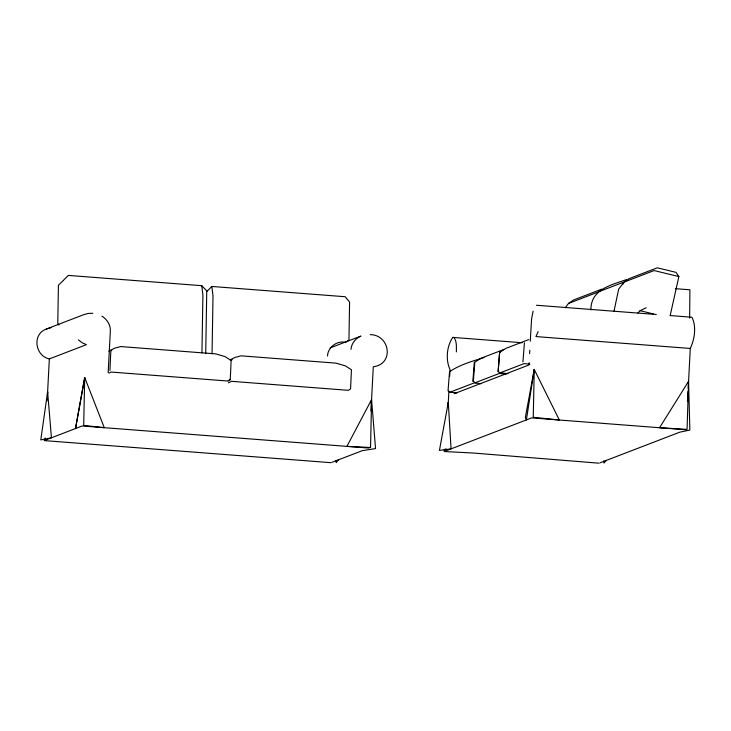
<?xml version="1.0" encoding="UTF-8"?>
<svg xmlns="http://www.w3.org/2000/svg" width="731" height="731" viewBox="0 0 731 731"><rect width="100%" height="100%" fill="white"/><g stroke="black" fill="none" stroke-linecap="round" stroke-linejoin="round"><path stroke-width="1.1" d="M689.644 318.131L689.9 289.796L675.343 288.672M201.939 352.982L202.907 295.141L201.747 285.684L68.385 275.413L63.661 280.019M205.713 353.612L206.754 290.901L201.747 285.684M212.045 353.758L213.013 295.918L211.844 286.461L345.206 296.731L349.592 302.04L348.952 340.171L345.525 342.336C337.092 340.344 327.735 347.28 327.525 356.052M456.391 351.858C456.272 347.115 457.076 341.468 453.942 337.512L452.827 337.402C446.678 346.074 445.517 359.972 450.022 369.594L449.666 376.401M109.924 370.389L110.81 351.264L111.806 350.35M109.111 373.057L111.167 372.052L228.063 381.052L230.247 379.654L231.133 360.529L232.129 359.625M45.194 437.979L45.075 440.236L82.174 425.981L369.027 448.076M78.418 339.851L82.091 342.711L86.432 344.666L49.342 358.921L47.442 395.179L47.616 391.807L51.444 437.787L40.781 439.907L47.616 391.807M108.17 372.691L110.363 330.841C110.545 324.792 106.964 319.264 101.911 316.148M370.973 410.904L373.294 366.761C394.402 364.148 390.08 334.78 370.206 334.643M445.873 448.66L445.755 450.908L531.693 417.885L686.034 429.773M448.121 405.86L448.889 391.14M529.143 362.695L529.025 364.952L454.198 393.707M529.619 353.64L529.792 350.25M530.267 341.203L531.592 318.862L533.109 311.187M687.505 401.621L688.035 391.478M688.218 388.097L690.292 348.459C694.587 339.129 696.67 326.656 691.928 317.254L670.391 315.564M46.976 400.88L47.131 398.614M472.847 381.326L474.337 362.183M498.122 371.796L499.62 352.662L500.689 351.739M522.93 361.946L524.419 342.812M444.375 449.282L444.192 451.511L473.405 453.037L599.064 463.198M448.021 405.824L448.295 402.479L451.073 448.871L439.422 450.424L448.295 402.479M688.191 383.556L688.565 381.344L659.545 427.736L687.067 429.38L688.565 381.344L689.845 430.066L679.83 432.158L600.096 462.796M370.964 402.973L371.567 399.647L346.914 446.376L370.553 447.491L371.567 399.647L375.542 448.578L362.384 450.634L331.938 462.33M350.999 349.381C351.41 343.442 355.549 338.407 360.913 336.096L330.238 347.883M590.867 309.971C590.812 289.257 610.604 285.337 626.366 279.607M613.958 311.424L618.673 289.138L623.89 282.166L629.089 278.648L657.297 267.802L675.965 272.343L678.861 276.574L670.126 315.774M622.757 284.542L623.223 282.33L598.397 291.87M538.153 331.627L535.951 336.571L690.292 348.459M637.907 312.987L640.1 310.693L646.231 307.742M338.298 459.881L336.233 462.659L336.15 460.393M565.246 307.806L568.499 303.447L573.634 299.957L601.841 289.12M606.301 460.411L603.916 463.089L603.852 460.822M206.782 291.532L211.844 286.461M63.323 280.485L58.416 285.264L57.786 323.394L58.992 325.039M92.846 313.279L88.067 313.462L83.553 314.732L46.464 328.987C31.853 334.076 34.969 355.86 49.342 358.921M108.837 351.063L114.868 348.093L120.789 346.567L215.672 353.877L225.011 356.573L231.133 360.529M230.155 359.835L235.181 357.358L241.111 355.833L335.995 363.143L345.324 365.838L351.447 369.795L350.56 388.919L348.376 390.327L231.48 381.317L228.41 382.834M228.209 380.659L230.247 379.654M568.499 303.447L598.707 291.843M623.89 282.166L654.09 270.561L678.861 276.574M528.778 339.577L506.09 348.294L499.629 352.342L498.14 371.476L500.095 372.847L508.036 373.669M503.979 349.418L481.281 358.144L474.83 362.183L473.332 381.317L475.287 382.688L499.374 373.431L506.181 374.144M500.095 372.847L524.182 363.59L529.856 364.175M483.931 357.596C472.18 361.269 459.808 364.696 449.547 371.714L448.057 390.847L450.013 392.218L474.099 382.962L480.907 383.674M46.464 328.987L50.978 327.716M44.162 440.592L331.015 462.686M536.481 305.256L653.368 314.257M452.827 337.402L522.053 342.729M450.013 392.218L456.82 392.931M640.1 310.693L656.301 314.632M84.705 377.552L83.69 425.396L104.277 427.681L84.705 377.552L75.521 428.54L84.705 377.552M534.233 369.457L533.255 417.282L559.343 420.014L534.233 369.457L525.361 417.401L526.384 419.932L534.233 369.457"/></g></svg>
